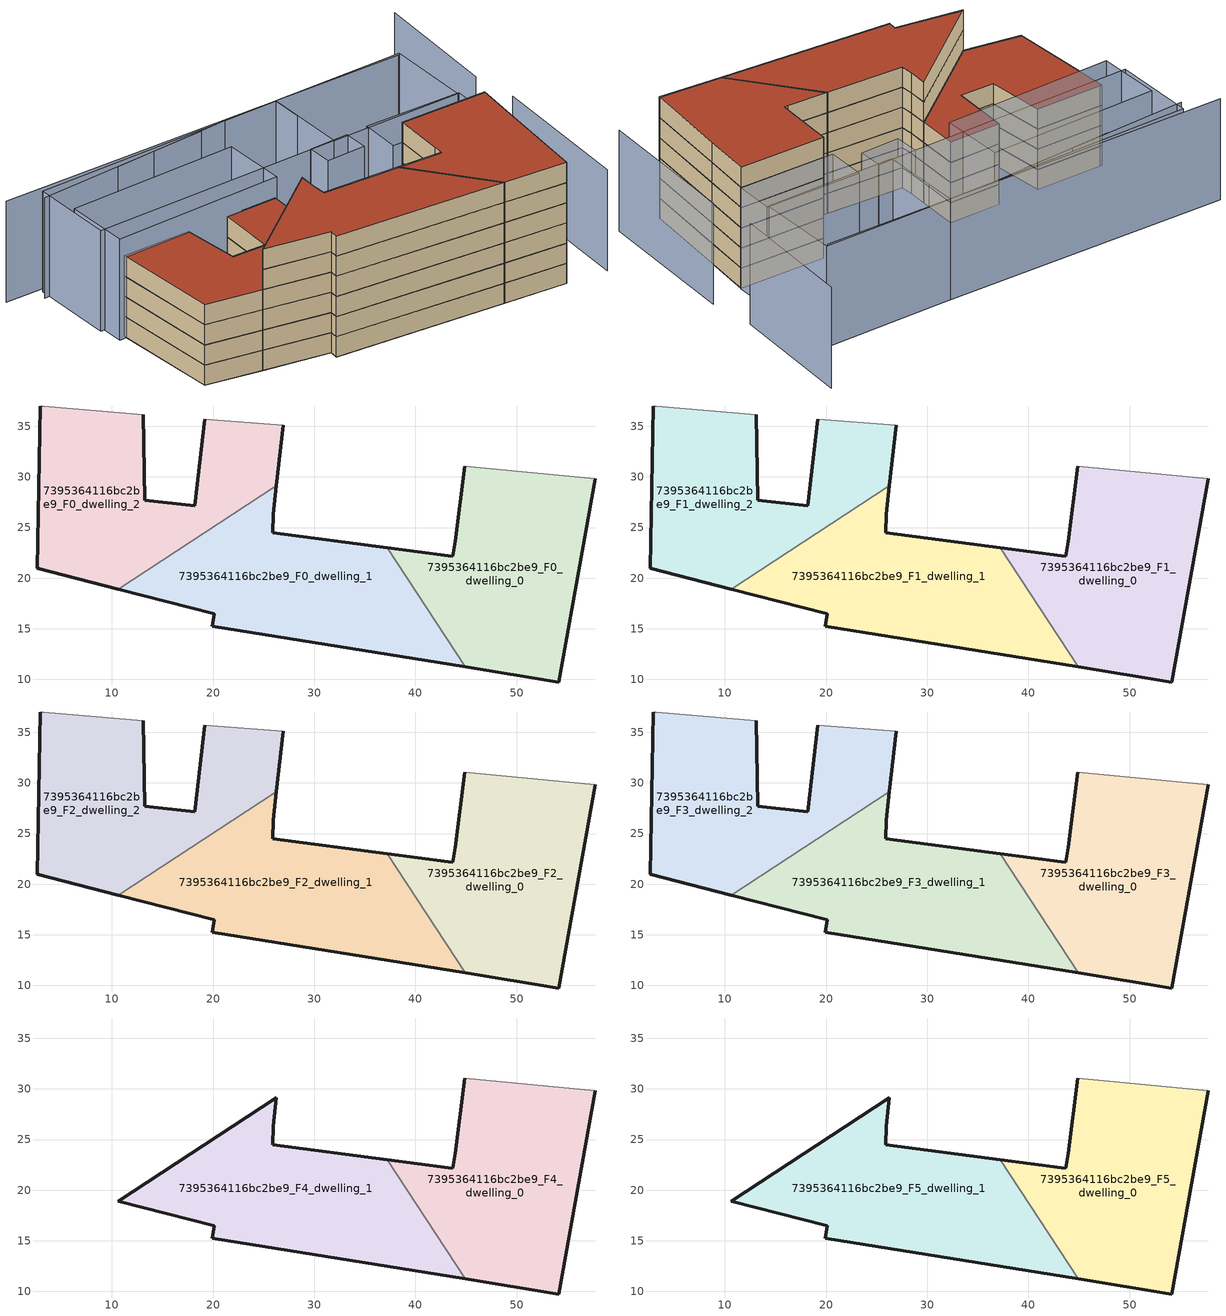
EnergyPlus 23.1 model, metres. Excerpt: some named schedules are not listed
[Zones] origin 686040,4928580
7395364116bc2be9_F0_dwelling_0
 floor ground (EU_floor_Construction): 54.16,9.74 56.47,22.64 57.78,29.84 44.87,31.08 43.92,23.66 43.7,22.14 43.22,22.2 37.21,22.99 44.91,11.22 z0
 wall outside (EU_wall_Construction): 57.78,29.84 56.47,22.64 54.16,9.74 44.91,11.22 / 37.21,22.99 43.22,22.2 43.7,22.14 43.92,23.66 44.87,31.08 z0:3
 wall adiabatic (EU_wall_Construction): 44.87,31.08 57.78,29.84 z0:3
 wall to 7395364116bc2be9_F0_dwelling_1 (EU_wall_Construction): 44.91,11.22 37.21,22.99 z0:3
7395364116bc2be9_F0_dwelling_1
 floor ground (EU_floor_Construction): 44.91,11.22 37.21,22.99 25.89,24.49 25.94,26.31 26.26,29.12 10.65,18.91 20.13,16.47 19.93,15.23 z0
 wall outside (EU_wall_Construction): 44.91,11.22 19.93,15.23 20.13,16.47 10.65,18.91 / 26.26,29.12 25.94,26.31 25.89,24.49 37.21,22.99 z0:3
 wall to 7395364116bc2be9_F0_dwelling_2 (EU_wall_Construction): 10.65,18.9 26.26,29.12 z0:3
7395364116bc2be9_F0_dwelling_2
 floor ground (EU_floor_Construction): 26.26,29.12 26.94,35.11 19.19,35.7 18.22,27.15 13.28,27.68 13.09,36.17 3.24,36.99 2.93,37.01 2.62,20.97 10.65,18.91 z0
 wall outside (EU_wall_Construction): 26.94,35.11 26.26,29.12 / 10.65,18.91 2.62,20.97 2.93,37.01 / 13.09,36.17 13.28,27.68 18.22,27.15 19.19,35.7 z0:3
 wall adiabatic (EU_wall_Construction): 19.19,35.7 26.94,35.11 / 2.93,37.01 3.24,36.99 13.09,36.17 z0:3
7395364116bc2be9_F1_dwelling_0
 floor to 7395364116bc2be9_F0_dwelling_0 (EU_floor_Construction): 54.16,9.74 56.47,22.64 57.78,29.84 44.87,31.08 43.92,23.66 43.7,22.14 43.22,22.2 37.21,22.99 44.91,11.22 z3
 wall outside (EU_wall_Construction): 57.78,29.84 56.47,22.64 54.16,9.74 44.91,11.22 / 37.21,22.99 43.22,22.2 43.7,22.14 43.92,23.66 44.87,31.08 z3:6
 wall adiabatic (EU_wall_Construction): 44.87,31.08 57.78,29.84 z3:6
 wall to 7395364116bc2be9_F1_dwelling_1 (EU_wall_Construction): 44.91,11.22 37.21,22.99 z3:6
7395364116bc2be9_F1_dwelling_1
 floor to 7395364116bc2be9_F0_dwelling_1 (EU_floor_Construction): 44.91,11.22 37.21,22.99 25.89,24.49 25.94,26.31 26.26,29.12 10.65,18.91 20.13,16.47 19.93,15.23 z3
 wall outside (EU_wall_Construction): 44.91,11.22 19.93,15.23 20.13,16.47 10.65,18.91 / 26.26,29.12 25.94,26.31 25.89,24.49 37.21,22.99 z3:6
 wall to 7395364116bc2be9_F1_dwelling_2 (EU_wall_Construction): 10.65,18.9 26.26,29.12 z3:6
7395364116bc2be9_F1_dwelling_2
 floor to 7395364116bc2be9_F0_dwelling_2 (EU_floor_Construction): 26.26,29.12 26.94,35.11 19.19,35.7 18.22,27.15 13.28,27.68 13.09,36.17 3.24,36.99 2.93,37.01 2.62,20.97 10.65,18.91 z3
 wall outside (EU_wall_Construction): 26.94,35.11 26.26,29.12 / 10.65,18.91 2.62,20.97 2.93,37.01 / 13.09,36.17 13.28,27.68 18.22,27.15 19.19,35.7 z3:6
 wall adiabatic (EU_wall_Construction): 19.19,35.7 26.94,35.11 / 2.93,37.01 3.24,36.99 13.09,36.17 z3:6
7395364116bc2be9_F2_dwelling_0
 floor to 7395364116bc2be9_F1_dwelling_0 (EU_floor_Construction): 54.16,9.74 56.47,22.64 57.78,29.84 44.87,31.08 43.92,23.66 43.7,22.14 43.22,22.2 37.21,22.99 44.91,11.22 z6
 wall outside (EU_wall_Construction): 57.78,29.84 56.47,22.64 54.16,9.74 44.91,11.22 / 37.21,22.99 43.22,22.2 43.7,22.14 43.92,23.66 44.87,31.08 z6:9
 wall adiabatic (EU_wall_Construction): 44.87,31.08 57.78,29.84 z6:9
 wall to 7395364116bc2be9_F2_dwelling_1 (EU_wall_Construction): 44.91,11.22 37.21,22.99 z6:9
7395364116bc2be9_F2_dwelling_1
 floor to 7395364116bc2be9_F1_dwelling_1 (EU_floor_Construction): 44.91,11.22 37.21,22.99 25.89,24.49 25.94,26.31 26.26,29.12 10.65,18.91 20.13,16.47 19.93,15.23 z6
 wall outside (EU_wall_Construction): 44.91,11.22 19.93,15.23 20.13,16.47 10.65,18.91 / 26.26,29.12 25.94,26.31 25.89,24.49 37.21,22.99 z6:9
 wall to 7395364116bc2be9_F2_dwelling_2 (EU_wall_Construction): 10.65,18.9 26.26,29.12 z6:9
7395364116bc2be9_F2_dwelling_2
 floor to 7395364116bc2be9_F1_dwelling_2 (EU_floor_Construction): 26.26,29.12 26.94,35.11 19.19,35.7 18.22,27.15 13.28,27.68 13.09,36.17 3.24,36.99 2.93,37.01 2.62,20.97 10.65,18.91 z6
 wall outside (EU_wall_Construction): 26.94,35.11 26.26,29.12 / 10.65,18.91 2.62,20.97 2.93,37.01 / 13.09,36.17 13.28,27.68 18.22,27.15 19.19,35.7 z6:9
 wall adiabatic (EU_wall_Construction): 19.19,35.7 26.94,35.11 / 2.93,37.01 3.24,36.99 13.09,36.17 z6:9
7395364116bc2be9_F3_dwelling_0
 floor to 7395364116bc2be9_F2_dwelling_0 (EU_floor_Construction): 54.16,9.74 56.47,22.64 57.78,29.84 44.87,31.08 43.92,23.66 43.7,22.14 43.22,22.2 37.21,22.99 44.91,11.22 z9
 wall outside (EU_wall_Construction): 57.78,29.84 56.47,22.64 54.16,9.74 44.91,11.22 / 37.21,22.99 43.22,22.2 43.7,22.14 43.92,23.66 44.87,31.08 z9:12
 wall adiabatic (EU_wall_Construction): 44.87,31.08 57.78,29.84 z9:12
 wall to 7395364116bc2be9_F3_dwelling_1 (EU_wall_Construction): 44.91,11.22 37.21,22.99 z9:12
7395364116bc2be9_F3_dwelling_1
 floor to 7395364116bc2be9_F2_dwelling_1 (EU_floor_Construction): 44.91,11.22 37.21,22.99 25.89,24.49 25.94,26.31 26.26,29.12 10.65,18.91 20.13,16.47 19.93,15.23 z9
 wall outside (EU_wall_Construction): 44.91,11.22 19.93,15.23 20.13,16.47 10.65,18.91 / 26.26,29.12 25.94,26.31 25.89,24.49 37.21,22.99 z9:12
 wall to 7395364116bc2be9_F3_dwelling_2 (EU_wall_Construction): 10.65,18.9 26.26,29.12 z9:12
7395364116bc2be9_F3_dwelling_2
 floor to 7395364116bc2be9_F2_dwelling_2 (EU_floor_Construction): 26.26,29.12 26.94,35.11 19.19,35.7 18.22,27.15 13.28,27.68 13.09,36.17 3.24,36.99 2.93,37.01 2.62,20.97 10.65,18.91 z9
 wall outside (EU_wall_Construction): 26.94,35.11 26.26,29.12 / 10.65,18.91 2.62,20.97 2.93,37.01 / 13.09,36.17 13.28,27.68 18.22,27.15 19.19,35.7 z9:12
 wall adiabatic (EU_wall_Construction): 19.19,35.7 26.94,35.11 / 2.93,37.01 3.24,36.99 13.09,36.17 z9:12
 roof outside (EU_roof_Construction): 26.94,35.11 26.26,29.12 10.65,18.91 2.62,20.97 2.93,37.01 3.24,36.99 13.09,36.17 13.28,27.68 18.22,27.15 19.19,35.7 z12
7395364116bc2be9_F4_dwelling_0
 floor to 7395364116bc2be9_F3_dwelling_0 (EU_floor_Construction): 54.16,9.74 56.47,22.64 57.78,29.84 44.87,31.08 43.92,23.66 43.7,22.14 43.22,22.2 37.21,22.99 44.91,11.22 z12
 wall outside (EU_wall_Construction): 57.78,29.84 56.47,22.64 54.16,9.74 44.91,11.22 / 37.21,22.99 43.22,22.2 43.7,22.14 43.92,23.66 44.87,31.08 z12:15
 wall adiabatic (EU_wall_Construction): 44.87,31.08 57.78,29.84 z12:15
 wall to 7395364116bc2be9_F4_dwelling_1 (EU_wall_Construction): 44.91,11.22 37.21,22.99 z12:15
7395364116bc2be9_F4_dwelling_1
 floor to 7395364116bc2be9_F3_dwelling_1 (EU_floor_Construction): 44.91,11.22 37.21,22.99 25.89,24.49 25.94,26.31 26.26,29.12 10.65,18.91 20.13,16.47 19.93,15.23 z12
 wall outside (EU_wall_Construction): 44.91,11.22 19.93,15.23 20.13,16.47 10.65,18.91 26.26,29.12 25.94,26.31 25.89,24.49 37.21,22.99 z12:15
7395364116bc2be9_F5_dwelling_0
 floor to 7395364116bc2be9_F4_dwelling_0 (EU_floor_Construction): 54.16,9.74 56.47,22.64 57.78,29.84 44.87,31.08 43.92,23.66 43.7,22.14 43.22,22.2 37.21,22.99 44.91,11.22 z15
 wall outside (EU_wall_Construction): 57.78,29.84 56.47,22.64 54.16,9.74 44.91,11.22 / 37.21,22.99 43.22,22.2 43.7,22.14 43.92,23.66 44.87,31.08 z15:18
 wall adiabatic (EU_wall_Construction): 44.87,31.08 57.78,29.84 z15:18
 wall to 7395364116bc2be9_F5_dwelling_1 (EU_wall_Construction): 44.91,11.22 37.21,22.99 z15:18
 roof outside (EU_roof_Construction): 57.78,29.84 56.47,22.64 54.16,9.74 44.91,11.22 37.21,22.99 43.22,22.2 43.7,22.14 43.92,23.66 44.87,31.08 z18
7395364116bc2be9_F5_dwelling_1
 floor to 7395364116bc2be9_F4_dwelling_1 (EU_floor_Construction): 44.91,11.22 37.21,22.99 25.89,24.49 25.94,26.31 26.26,29.12 10.65,18.91 20.13,16.47 19.93,15.23 z15
 wall outside (EU_wall_Construction): 44.91,11.22 19.93,15.23 20.13,16.47 10.65,18.91 26.26,29.12 25.94,26.31 25.89,24.49 37.21,22.99 z15:18
 roof outside (EU_roof_Construction): 37.21,22.99 44.91,11.22 19.93,15.23 20.13,16.47 10.65,18.91 26.26,29.12 25.94,26.31 25.89,24.49 z18
shading: 60.13,8.8 63.02,30.45 / 62.71,37.26 65.39,56.05 / 27.35,49.95 1.47,50.69 / 31.9,49.97 13.53,50.27 / 58.72,47.76 -2.84,53.26 / 57.88,29.83 43.49,31.21 / 43.49,31.21 44.05,37.04 / 44.05,37.04 58.44,35.65 / 58.44,35.65 57.88,29.83 / 34.74,33.82 34.92,37.4 / 34.92,37.4 40.75,37.11 / 40.75,37.11 40.57,33.53 / 40.57,33.53 34.74,33.82 / 2.46,46.05 27.71,44.56 / 27.71,44.56 27.15,35.1 / 27.15,35.1 1.9,36.58 / 1.9,36.58 2.46,46.05 / 38.56,37.05 39.51,49.51 / 39.51,49.51 59.14,48.01 / 59.14,48.01 58.19,35.55 / 58.19,35.55 38.56,37.05 / 2.36,52.05 39.48,49.39 / 39.48,49.39 38.6,37.14 / 38.6,37.14 1.48,39.8 / 1.48,39.8 2.36,52.05 z0:15
[Building]
EU S2 Campaign: North Axis=0; Terrain=City; Solar Distribution=FullExterior
[Site:Location]
Bologna: Latitude=44.5; Longitude=11.25; Time Zone=1; Elevation=37
[SizingPeriod:WeatherFileDays]
AnnualSizingPeriod: Begin Month=1; Begin Day of Month=1; End Month=12; End Day of Month=31; Day of Week for Start Day=Monday; Use Weather File Daylight Saving Period=No; Use Weather File Rain and Snow Indicators=No
[MATERIAL]
EU_InternalMass_Material: Roughness=MediumRough; Thickness=0.1; Conductivity=1; Density=1800; Specific Heat=900; Thermal Absorptance=0.9; Solar Absorptance=0.7; Visible Absorptance=0.7
[MATERIAL:NOMASS] Roughness=MediumRough; Thermal Absorptance=0.9; Solar Absorptance=0.7; Visible Absorptance=0.7
Name | Thermal Resistance
EU_wall_NoMass | 0.905828
EU_roof_NoMass | 0.37593
EU_floor_NoMass | 0.67114
[CONSTRUCTION]
EU_wall_Construction: EU_wall_NoMass
EU_roof_Construction: EU_roof_NoMass
EU_floor_Construction: EU_floor_NoMass
EU_InternalMass_Construction: EU_InternalMass_Material
[ZONE] Type=1; Multiplier=1; Ceiling Height=autocalculate; Floor Area=autocalculate; Part of Total Floor Area=Yes
Name | Volume
7395364116bc2be9_F0_dwelling_0; 7395364116bc2be9_F1_dwelling_0; 7395364116bc2be9_F2_dwelling_0; 7395364116bc2be9_F3_dwelling_0; 7395364116bc2be9_F4_dwelling_0; 7395364116bc2be9_F5_dwelling_0 | 810.866
7395364116bc2be9_F0_dwelling_1; 7395364116bc2be9_F1_dwelling_1; 7395364116bc2be9_F2_dwelling_1; 7395364116bc2be9_F3_dwelling_1; 7395364116bc2be9_F4_dwelling_1; 7395364116bc2be9_F5_dwelling_1 | 810.839
7395364116bc2be9_F0_dwelling_2 | 810.869
7395364116bc2be9_F1_dwelling_2; 7395364116bc2be9_F2_dwelling_2; 7395364116bc2be9_F3_dwelling_2 | 810.868
[INTERNALMASS] Construction=EU_InternalMass_Construction
Name | Zone or ZoneList | Surface Area
7395364116bc2be9_F0_dwelling_0_EU_InternalMass | 7395364116bc2be9_F0_dwelling_0 | 270.289
7395364116bc2be9_F0_dwelling_1_EU_InternalMass | 7395364116bc2be9_F0_dwelling_1 | 270.282
7395364116bc2be9_F0_dwelling_2_EU_InternalMass | 7395364116bc2be9_F0_dwelling_2 | 270.289
7395364116bc2be9_F1_dwelling_0_EU_InternalMass | 7395364116bc2be9_F1_dwelling_0 | 270.289
7395364116bc2be9_F1_dwelling_1_EU_InternalMass | 7395364116bc2be9_F1_dwelling_1 | 270.282
7395364116bc2be9_F1_dwelling_2_EU_InternalMass | 7395364116bc2be9_F1_dwelling_2 | 270.289
7395364116bc2be9_F2_dwelling_0_EU_InternalMass | 7395364116bc2be9_F2_dwelling_0 | 270.289
7395364116bc2be9_F2_dwelling_1_EU_InternalMass | 7395364116bc2be9_F2_dwelling_1 | 270.282
7395364116bc2be9_F2_dwelling_2_EU_InternalMass | 7395364116bc2be9_F2_dwelling_2 | 270.289
7395364116bc2be9_F3_dwelling_0_EU_InternalMass | 7395364116bc2be9_F3_dwelling_0 | 270.289
7395364116bc2be9_F3_dwelling_1_EU_InternalMass | 7395364116bc2be9_F3_dwelling_1 | 270.282
7395364116bc2be9_F3_dwelling_2_EU_InternalMass | 7395364116bc2be9_F3_dwelling_2 | 270.289
7395364116bc2be9_F4_dwelling_0_EU_InternalMass | 7395364116bc2be9_F4_dwelling_0 | 405.431
7395364116bc2be9_F4_dwelling_1_EU_InternalMass | 7395364116bc2be9_F4_dwelling_1 | 405.429
7395364116bc2be9_F5_dwelling_0_EU_InternalMass | 7395364116bc2be9_F5_dwelling_0 | 405.431
7395364116bc2be9_F5_dwelling_1_EU_InternalMass | 7395364116bc2be9_F5_dwelling_1 | 405.429
[OTHEREQUIPMENT] Fuel Type=Electricity; Design Level Calculation Method=Watts/Area; Power per Zone Floor Area=1; Fraction Latent=0; Fraction Radiant=0; Fraction Lost=0; Carbon Dioxide Generation Rate=0; EndUse Subcategory=EU_Step8_InternalGains
Name | Zone or ZoneList or Space or SpaceList | Schedule
EU_Step8_InternalGain_7395364116bc2be9_F0_dwelling_0_f000 | 7395364116bc2be9_F0_dwelling_0 | EU_Step8_GainSchedule_7395364116bc2be9_F0_dwelling_0_f000
EU_Step8_InternalGain_7395364116bc2be9_F0_dwelling_1_f000 | 7395364116bc2be9_F0_dwelling_1 | EU_Step8_GainSchedule_7395364116bc2be9_F0_dwelling_1_f000
EU_Step8_InternalGain_7395364116bc2be9_F0_dwelling_2_f000 | 7395364116bc2be9_F0_dwelling_2 | EU_Step8_GainSchedule_7395364116bc2be9_F0_dwelling_2_f000
EU_Step8_InternalGain_7395364116bc2be9_F1_dwelling_0_f000 | 7395364116bc2be9_F1_dwelling_0 | EU_Step8_GainSchedule_7395364116bc2be9_F1_dwelling_0_f000
EU_Step8_InternalGain_7395364116bc2be9_F1_dwelling_1_f000 | 7395364116bc2be9_F1_dwelling_1 | EU_Step8_GainSchedule_7395364116bc2be9_F1_dwelling_1_f000
EU_Step8_InternalGain_7395364116bc2be9_F1_dwelling_2_f000 | 7395364116bc2be9_F1_dwelling_2 | EU_Step8_GainSchedule_7395364116bc2be9_F1_dwelling_2_f000
EU_Step8_InternalGain_7395364116bc2be9_F2_dwelling_0_f000 | 7395364116bc2be9_F2_dwelling_0 | EU_Step8_GainSchedule_7395364116bc2be9_F2_dwelling_0_f000
EU_Step8_InternalGain_7395364116bc2be9_F2_dwelling_1_f000 | 7395364116bc2be9_F2_dwelling_1 | EU_Step8_GainSchedule_7395364116bc2be9_F2_dwelling_1_f000
EU_Step8_InternalGain_7395364116bc2be9_F2_dwelling_2_f000 | 7395364116bc2be9_F2_dwelling_2 | EU_Step8_GainSchedule_7395364116bc2be9_F2_dwelling_2_f000
EU_Step8_InternalGain_7395364116bc2be9_F3_dwelling_0_f000 | 7395364116bc2be9_F3_dwelling_0 | EU_Step8_GainSchedule_7395364116bc2be9_F3_dwelling_0_f000
EU_Step8_InternalGain_7395364116bc2be9_F3_dwelling_1_f000 | 7395364116bc2be9_F3_dwelling_1 | EU_Step8_GainSchedule_7395364116bc2be9_F3_dwelling_1_f000
EU_Step8_InternalGain_7395364116bc2be9_F3_dwelling_2_f000 | 7395364116bc2be9_F3_dwelling_2 | EU_Step8_GainSchedule_7395364116bc2be9_F3_dwelling_2_f000
EU_Step8_InternalGain_7395364116bc2be9_F4_dwelling_0_f000 | 7395364116bc2be9_F4_dwelling_0 | EU_Step8_GainSchedule_7395364116bc2be9_F4_dwelling_0_f000
EU_Step8_InternalGain_7395364116bc2be9_F4_dwelling_1_f000 | 7395364116bc2be9_F4_dwelling_1 | EU_Step8_GainSchedule_7395364116bc2be9_F4_dwelling_1_f000
EU_Step8_InternalGain_7395364116bc2be9_F5_dwelling_0_f000 | 7395364116bc2be9_F5_dwelling_0 | EU_Step8_GainSchedule_7395364116bc2be9_F5_dwelling_0_f000
EU_Step8_InternalGain_7395364116bc2be9_F5_dwelling_1_f000 | 7395364116bc2be9_F5_dwelling_1 | EU_Step8_GainSchedule_7395364116bc2be9_F5_dwelling_1_f000
[ZONEVENTILATION:DESIGNFLOWRATE] Schedule=EU_AlwaysOn; Design Flow Rate Calculation Method=AirChanges/Hour; Air Changes per Hour=0.73129; Ventilation Type=Natural; Fan Pressure Rise=0; Fan Total Efficiency=1; Constant Term Coefficient=1; Temperature Term Coefficient=0; Velocity Term Coefficient=0; Velocity Squared Term Coefficient=0; Minimum Indoor Temperature=-100; Maximum Indoor Temperature=100; Delta Temperature=-100; Minimum Outdoor Temperature=-100; Maximum Outdoor Temperature=100; Maximum Wind Speed=40
Name | Zone or ZoneList or Space or SpaceList
EU_ConstantAir_7395364116bc2be9_F0_dwelling_0 | 7395364116bc2be9_F0_dwelling_0
EU_ConstantAir_7395364116bc2be9_F0_dwelling_1 | 7395364116bc2be9_F0_dwelling_1
EU_ConstantAir_7395364116bc2be9_F0_dwelling_2 | 7395364116bc2be9_F0_dwelling_2
EU_ConstantAir_7395364116bc2be9_F1_dwelling_0 | 7395364116bc2be9_F1_dwelling_0
EU_ConstantAir_7395364116bc2be9_F1_dwelling_1 | 7395364116bc2be9_F1_dwelling_1
EU_ConstantAir_7395364116bc2be9_F1_dwelling_2 | 7395364116bc2be9_F1_dwelling_2
EU_ConstantAir_7395364116bc2be9_F2_dwelling_0 | 7395364116bc2be9_F2_dwelling_0
EU_ConstantAir_7395364116bc2be9_F2_dwelling_1 | 7395364116bc2be9_F2_dwelling_1
EU_ConstantAir_7395364116bc2be9_F2_dwelling_2 | 7395364116bc2be9_F2_dwelling_2
EU_ConstantAir_7395364116bc2be9_F3_dwelling_0 | 7395364116bc2be9_F3_dwelling_0
EU_ConstantAir_7395364116bc2be9_F3_dwelling_1 | 7395364116bc2be9_F3_dwelling_1
EU_ConstantAir_7395364116bc2be9_F3_dwelling_2 | 7395364116bc2be9_F3_dwelling_2
EU_ConstantAir_7395364116bc2be9_F4_dwelling_0 | 7395364116bc2be9_F4_dwelling_0
EU_ConstantAir_7395364116bc2be9_F4_dwelling_1 | 7395364116bc2be9_F4_dwelling_1
EU_ConstantAir_7395364116bc2be9_F5_dwelling_0 | 7395364116bc2be9_F5_dwelling_0
EU_ConstantAir_7395364116bc2be9_F5_dwelling_1 | 7395364116bc2be9_F5_dwelling_1
[HVACTEMPLATE:THERMOSTAT] Constant Heating Setpoint=20; Constant Cooling Setpoint=50
EU_HeatOnly_7395364116bc2be9_F0_dwelling_0; EU_HeatOnly_7395364116bc2be9_F0_dwelling_1; EU_HeatOnly_7395364116bc2be9_F0_dwelling_2; EU_HeatOnly_7395364116bc2be9_F1_dwelling_0; EU_HeatOnly_7395364116bc2be9_F1_dwelling_1; EU_HeatOnly_7395364116bc2be9_F1_dwelling_2; EU_HeatOnly_7395364116bc2be9_F2_dwelling_0; EU_HeatOnly_7395364116bc2be9_F2_dwelling_1; EU_HeatOnly_7395364116bc2be9_F2_dwelling_2; EU_HeatOnly_7395364116bc2be9_F3_dwelling_0; EU_HeatOnly_7395364116bc2be9_F3_dwelling_1; EU_HeatOnly_7395364116bc2be9_F3_dwelling_2; EU_HeatOnly_7395364116bc2be9_F4_dwelling_0; EU_HeatOnly_7395364116bc2be9_F4_dwelling_1; EU_HeatOnly_7395364116bc2be9_F5_dwelling_0; EU_HeatOnly_7395364116bc2be9_F5_dwelling_1
[HVACTEMPLATE:ZONE:IDEALLOADSAIRSYSTEM] System Availability Schedule=EU_AlwaysOn; Maximum Heating Supply Air Temperature=50; Minimum Cooling Supply Air Temperature=13; Maximum Heating Supply Air Humidity Ratio=0.0156; Minimum Cooling Supply Air Humidity Ratio=0.0077; Heating Limit=NoLimit; Cooling Limit=NoLimit; Heating Availability Schedule=EU_AlwaysOn; Cooling Availability Schedule=EU_CoolingOff; Dehumidification Control Type=ConstantSensibleHeatRatio; Cooling Sensible Heat Ratio=0.7; Dehumidification Setpoint=60; Humidification Control Type=None; Humidification Setpoint=30; Outdoor Air Method=None; Outdoor Air Flow Rate per Person=0.00944; Outdoor Air Flow Rate per Zone Floor Area=0; Outdoor Air Flow Rate per Zone=0; Demand Controlled Ventilation Type=None; Outdoor Air Economizer Type=NoEconomizer; Heat Recovery Type=None; Sensible Heat Recovery Effectiveness=0.7; Latent Heat Recovery Effectiveness=0.65
Name | Template Thermostat
7395364116bc2be9_F0_dwelling_0 | EU_HeatOnly_7395364116bc2be9_F0_dwelling_0
7395364116bc2be9_F0_dwelling_1 | EU_HeatOnly_7395364116bc2be9_F0_dwelling_1
7395364116bc2be9_F0_dwelling_2 | EU_HeatOnly_7395364116bc2be9_F0_dwelling_2
